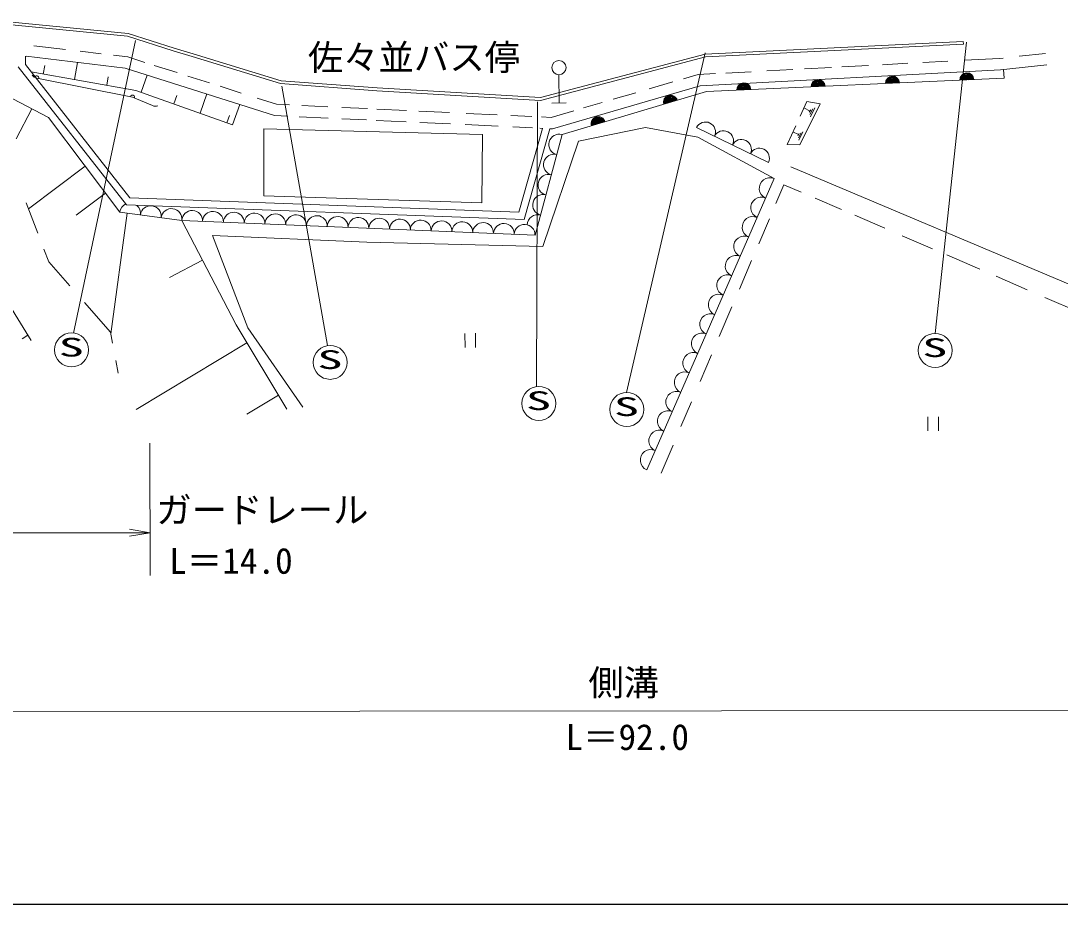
# Model space of a CAD drawing. Units: millimetres, scale not verified. Extents: x 40000 to 680000, y 20000 to 380000.
# Drawn here: x 271718 to 345218, y 205000 to 267439 of the extents above; entities that cross this region are included whole.
import ezdxf
from ezdxf.enums import TextEntityAlignment as Align

# ---------------------------------------------------------------- set-up
doc = ezdxf.new("R2010")
doc.units = ezdxf.units.MM
doc.header["$LTSCALE"] = 1000
for name, color, linetype, lineweight in [('M-BGD', 7, 'Continuous', 13), ('M-STR-HTXT', 7, 'Continuous', 13), ('M-STR-STRC', 7, 'Continuous', 13), ('M-TTL-BAND', 7, 'Continuous', 25), ('M-TTL-TXT', 7, 'Continuous', 13)]:
    doc.layers.add(name, color=color, linetype=linetype, lineweight=lineweight)
doc.styles.add('ＭＳ ゴシック', font='')
doc.styles.get('ＭＳ ゴシック').set_extended_font_data('MS Gothic')

# ---------------------------------------------------------------- blocks, each defined once
blk = doc.blocks.new('open_arrow')
at = {"color": 0, "linetype": 'Continuous', "lineweight": -2}
blk.add_lwpolyline([(7.5, 1.25), (0, 0), (7.5, -1.25)], dxfattribs=at)

msp = doc.modelspace()

# ---------------------------------------------------------------- linework, layer by layer
at = {"layer": 'M-BGD'}
for p, q in [((270084, 267239), (279268, 266355)), ((270097, 267439), (279309, 266552)), ((279268, 266355), (282502, 265305)), ((279309, 266552), (282564, 265495)), ((274875, 265407), (272640, 265670)), ((283904, 265112), (282564, 265495)), ((320105, 265086), (338364, 265984)), ((320136, 264887), (338374, 265784)), ((338364, 265984), (338374, 265784)), ((272042, 264357), (272040, 264936)), ((279110, 264101), (272107, 264928)), ((277409, 265108), (275924, 265283)), ((279280, 264887), (278282, 265005)), ((280490, 264502), (279280, 264887)), ((283845, 264921), (282502, 265305)), ((283845, 264921), (290082, 262999)), ((283904, 265112), (290120, 263196)), ((308456, 262008), (320105, 265086)), ((308477, 261807), (320136, 264887)), ((340924, 264779), (338446, 264647)), ((341182, 264807), (340924, 264779)), ((344184, 265129), (342315, 264929)), ((279181, 254431), (271543, 264183)), ((279432, 254922), (272042, 264357)), ((273410, 264273), (273304, 263673)), ((275728, 264501), (275513, 263283)), ((289657, 260747), (279110, 264101)), ((282777, 263775), (281156, 264290)), ((340989, 263982), (319748, 262846)), ((326321, 263999), (324468, 263899)), ((329039, 264144), (327134, 264042)), ((331663, 264284), (329773, 264183)), ((334442, 264433), (332645, 264337)), ((337262, 264584), (335496, 264489)), ((344280, 264335), (340989, 263982)), ((341205, 264005), (341250, 263374)), ((279859, 262516), (272461, 263822)), ((279617, 262043), (272843, 263391)), ((277898, 263467), (277795, 262880)), ((280662, 263608), (280228, 262385)), ((285061, 263048), (283531, 263535)), ((290120, 263196), (296907, 262692)), ((309775, 263629), (309777, 261629)), ((319613, 263640), (318580, 263339)), ((320832, 263705), (319613, 263640)), ((341250, 263374), (320215, 262441)), ((323354, 263840), (321579, 263745)), ((273677, 260605), (269413, 262817)), ((286688, 260096), (279859, 262516)), ((287305, 262334), (285815, 262808)), ((290082, 262999), (296893, 262492)), ((296893, 262492), (308477, 261807)), ((296907, 262692), (308456, 262008)), ((319748, 262846), (309307, 259803)), ((320215, 262441), (309989, 259405)), ((317831, 263121), (316156, 262632)), ((281022, 261443), (279617, 262043)), ((282763, 262165), (282549, 261563)), ((284872, 262269), (284391, 260910)), ((289800, 261541), (288426, 261978)), ((312833, 261664), (311516, 261280)), ((315202, 262354), (313607, 261890)), ((327290, 261733), (326824, 260704)), ((328251, 261581), (327290, 261733)), ((271390, 259088), (272495, 261218)), ((287203, 261527), (286688, 260096)), ((290718, 261497), (289800, 261541)), ((293435, 261366), (291590, 261455)), ((296237, 261232), (294409, 261320)), ((298992, 261100), (296884, 261201)), ((302026, 260954), (299868, 261058)), ((310828, 261080), (309211, 260609)), ((309277, 261628), (310277, 261629)), ((326800, 258680), (328251, 261581)), ((327087, 261281), (327527, 261061)), ((327577, 261151), (327477, 260971)), ((327727, 261222), (327517, 260811)), ((327877, 261282), (327558, 260651)), ((278713, 253919), (273677, 260605)), ((286478, 260753), (286295, 260236)), ((290611, 260701), (289657, 260747)), ((293459, 260564), (291401, 260663)), ((296160, 260435), (294418, 260518)), ((298961, 260300), (296853, 260401)), ((302099, 260150), (299926, 260254)), ((305412, 260791), (303200, 260898)), ((307847, 260674), (306373, 260745)), ((309211, 260609), (308530, 260642)), ((288908, 259806), (304363, 259408)), ((288912, 255060), (288908, 259806)), ((305468, 259988), (303148, 260099)), ((307903, 259871), (306501, 259938)), ((308619, 259836), (306936, 253907)), ((309132, 259812), (307310, 253393)), ((308630, 259836), (308425, 259846)), ((309307, 259803), (309136, 259812)), ((315883, 259909), (311146, 258936)), ((319585, 259221), (315883, 259909)), ((319505, 259889), (324581, 257424)), ((326515, 260022), (325911, 258689)), ((326319, 259580), (326719, 259391)), ((326759, 259471), (326669, 259301)), ((326899, 259531), (326709, 259161)), ((327029, 259581), (326739, 259011)), ((304363, 259408), (304311, 254569)), ((309989, 259405), (308079, 252286)), ((311146, 258936), (308628, 251497)), ((324983, 256286), (319585, 259221)), ((325911, 258689), (326800, 258680)), ((272259, 254156), (276263, 257171)), ((364592, 240906), (326173, 257123)), ((315976, 235697), (324983, 256286)), ((325678, 255855), (325114, 254531)), ((326901, 255327), (325678, 255855)), ((275631, 253702), (277702, 255261)), ((304311, 254569), (288912, 255060)), ((272923, 252419), (272097, 254580)), ((307310, 253393), (279181, 254431)), ((306936, 253907), (279432, 254922)), ((329742, 254101), (327880, 254905)), ((278079, 245322), (279229, 253849)), ((283103, 253327), (278713, 253919)), ((332820, 252773), (330693, 253691)), ((308079, 252286), (283103, 253327)), ((283103, 253327), (286946, 245957)), ((324654, 253451), (323899, 251678)), ((296176, 251796), (285267, 252265)), ((285267, 252265), (287764, 245731)), ((336195, 251316), (334052, 252241)), ((308628, 251497), (296176, 251796)), ((272445, 244840), (268455, 251333)), ((273696, 250396), (273354, 251291)), ((339523, 249880), (337191, 250886)), ((275180, 248709), (273696, 250396)), ((282223, 249302), (284565, 250523)), ((323399, 250504), (322535, 248475)), ((342882, 248430), (340681, 249380)), ((346558, 246843), (344130, 247891)), ((278056, 245440), (276228, 247518)), ((322004, 247228), (321105, 245118)), ((286946, 245957), (290532, 239994)), ((287764, 245731), (291661, 240131)), ((271821, 244972), (272215, 245214)), ((278207, 244643), (278056, 245440)), ((303129, 244349), (303128, 245349)), ((303878, 245350), (303879, 244350)), ((279880, 239973), (287712, 244683)), ((278604, 242536), (278437, 243420)), ((320558, 243833), (319756, 241951)), ((287709, 239638), (289939, 240980)), ((319145, 240514), (318395, 238754)), ((335866, 238457), (335865, 239457)), ((336615, 239457), (336616, 238457)), ((317837, 237443), (316992, 235460))]:
    msp.add_line(p, q, dxfattribs=at)
msp.add_circle((309775, 264129), 500, dxfattribs=at)
for centre, radius, start, end in [((272940, 263882), 500, 213.74599, 258.74599), ((272843, 263391), 150, 348.74599, 168.74599), ((328103, 262791), 500, 2.54143, 182.54143), ((328103, 262791), 500, 2.54143, 182.54143), ((328103, 262791), 450, 2.54143, 182.54143), ((328103, 262791), 400, 2.54143, 182.54143), ((328103, 262791), 350, 2.54143, 182.54143), ((333362, 263024), 500, 2.54143, 182.54143), ((333362, 263024), 500, 2.54143, 182.54143), ((333362, 263024), 450, 2.54143, 182.54143), ((333362, 263024), 400, 2.54143, 182.54143), ((333362, 263024), 350, 2.54143, 182.54143), ((333362, 263024), 300, 2.54143, 182.54143), ((333362, 263024), 250, 2.54143, 182.54143), ((333362, 263024), 200, 2.54143, 182.54143), ((333362, 263024), 150, 2.54143, 182.54143), ((338621, 263258), 500, 2.54143, 182.54143), ((338621, 263258), 500, 2.54143, 182.54143), ((338621, 263258), 450, 2.54143, 182.54143), ((338621, 263258), 400, 2.54143, 182.54143), ((338621, 263258), 350, 2.54143, 182.54143), ((338621, 263258), 300, 2.54143, 182.54143), ((338621, 263258), 250, 2.54143, 182.54143), ((338621, 263258), 200, 2.54143, 182.54143), ((338621, 263258), 150, 2.54143, 182.54143), ((338621, 263258), 100, 2.54143, 182.54143), ((338621, 263258), 50, 2.54143, 182.54143), ((322844, 262557), 500, 2.54143, 182.54143), ((322844, 262557), 500, 2.54143, 182.54143), ((322844, 262557), 450, 2.54143, 182.54143), ((322844, 262557), 400, 2.54143, 182.54143), ((322844, 262557), 350, 2.54143, 182.54143), ((322844, 262557), 300, 2.54143, 182.54143), ((322844, 262557), 250, 2.54143, 182.54143), ((322844, 262557), 200, 2.54143, 182.54143), ((322844, 262557), 150, 2.54143, 182.54143), ((322844, 262557), 100, 2.54143, 182.54143), ((322844, 262557), 50, 2.54143, 182.54143), ((328103, 262791), 300, 2.54143, 182.54143), ((328103, 262791), 250, 2.54143, 182.54143), ((328103, 262791), 200, 2.54143, 182.54143), ((328103, 262791), 150, 2.54143, 182.54143), ((328103, 262791), 100, 2.54143, 182.54143), ((328103, 262791), 50, 2.54143, 182.54143), ((333362, 263024), 100, 2.54143, 182.54143), ((333362, 263024), 50, 2.54143, 182.54143), ((279617, 262043), 150, 336.85733, 168.74599), ((317659, 261682), 500, 16.53589, 196.53589), ((317659, 261682), 500, 16.53589, 196.53589), ((317659, 261682), 450, 16.53589, 196.53589), ((317659, 261682), 400, 16.53589, 196.53589), ((317659, 261682), 350, 16.53589, 196.53589), ((317659, 261682), 300, 16.53589, 196.53589), ((317659, 261682), 250, 16.53589, 196.53589), ((317659, 261682), 200, 16.53589, 196.53589), ((317659, 261682), 150, 16.53589, 196.53589), ((317659, 261682), 100, 16.53589, 196.53589), ((317659, 261682), 50, 16.53589, 196.53589), ((281219, 261902), 500, 246.85733, 291.85733), ((312546, 260164), 500, 16.53589, 196.53589), ((312546, 260164), 500, 16.53589, 196.53589), ((312546, 260164), 450, 16.53589, 196.53589), ((312546, 260164), 400, 16.53589, 196.53589), ((312546, 260164), 350, 16.53589, 196.53589), ((312546, 260164), 300, 16.53589, 196.53589), ((312546, 260164), 250, 16.53589, 196.53589), ((312546, 260164), 200, 16.53589, 196.53589), ((312546, 260164), 150, 16.53589, 196.53589), ((312546, 260164), 100, 16.53589, 196.53589), ((312546, 260164), 50, 16.53589, 196.53589), ((320139, 259581), 705, 334.10177, 154.10177), ((321408, 258965), 705, 334.10177, 154.10177), ((309798, 258693), 737, 74.97513, 254.97513), ((322677, 258348), 705, 334.10177, 154.10177), ((309416, 257269), 737, 74.97513, 254.97513), ((323946, 257732), 705, 334.10177, 154.10177), ((309034, 255845), 737, 74.97513, 254.97513), ((324683, 255600), 749, 66.371, 246.371), ((308652, 254421), 737, 74.97513, 254.97513), ((279445, 253820), 738, 114.27305, 172.31558), ((279445, 253820), 738, 352.31558, 48.73144), ((280908, 253623), 738, 352.31558, 172.31558), ((324083, 254227), 749, 66.371, 246.371), ((282371, 253425), 738, 352.31558, 172.31558), ((283838, 253296), 735, 357.61304, 177.61304), ((285307, 253235), 735, 357.61304, 177.61304), ((286776, 253174), 735, 357.61304, 177.61304), ((288245, 253112), 735, 357.61304, 177.61304), ((289714, 253051), 735, 357.61304, 177.61304), ((291183, 252990), 735, 357.61304, 177.61304), ((292653, 252929), 735, 357.61304, 177.61304), ((294122, 252867), 735, 357.61304, 177.61304), ((308270, 252997), 737, 74.97513, 177.73173), ((323482, 252854), 749, 66.371, 246.371), ((295591, 252806), 735, 357.61304, 177.61304), ((297060, 252745), 735, 357.61304, 177.61304), ((298529, 252684), 735, 357.61304, 177.61304), ((299998, 252622), 735, 357.61304, 177.61304), ((301467, 252561), 735, 357.61304, 177.61304), ((302937, 252500), 735, 357.61304, 177.61304), ((304406, 252439), 735, 357.61304, 177.61304), ((305875, 252377), 735, 357.61304, 177.61304), ((307344, 252316), 735, 357.61304, 177.61304), ((322882, 251482), 749, 66.371, 246.371), ((322281, 250109), 749, 66.371, 246.371), ((321681, 248737), 749, 66.371, 246.371), ((321080, 247364), 749, 66.371, 246.371), ((320480, 245992), 749, 66.371, 246.371), ((319879, 244619), 749, 66.371, 246.371), ((319279, 243246), 749, 66.371, 246.371), ((318678, 241874), 749, 66.371, 246.371), ((318078, 240501), 749, 66.371, 246.371), ((317477, 239129), 749, 66.371, 246.371), ((316276, 236384), 749, 66.371, 246.371)]:
    msp.add_arc(centre, radius, start, end, dxfattribs=at)
at = {"layer": 'M-STR-STRC'}
for p, q in [((275455, 245366), (279824, 266035)), ((336371, 245343), (338601, 265939)), ((314538, 241173), (320116, 265171)), ((293415, 244483), (290184, 262829)), ((308192, 241585), (308252, 261718))]:
    msp.add_line(p, q, dxfattribs=at)
for centre in [(275306, 244176), (336370, 244143), (293597, 243297), (308351, 240396), (314569, 239973)]:
    msp.add_circle(centre, 1200, dxfattribs=at)
msp.add_arc((316877, 237756), 749, 66.371, 246.371, dxfattribs=at)
at = {"layer": 'M-TTL-BAND'}
msp.add_line((40000, 205000), (579000, 205000), dxfattribs=at)
at = {"layer": 'M-TTL-TXT'}
for p, q in [((280852, 237576), (280861, 228237)), ((266715, 231244), (280858, 231258)), ((269049, 218616), (361769, 218706))]:
    msp.add_line(p, q, dxfattribs=at)

# ---------------------------------------------------------------- block references
at = {"layer": 'M-TTL-TXT', "xscale": 193, "yscale": 193, "rotation": 180.1}
msp.add_blockref('open_arrow', (280858, 231258), dxfattribs=at)

# ---------------------------------------------------------------- texts
at = {"layer": 'M-STR-HTXT', "style": 'ＭＳ ゴシック'}
msp.add_text('佐々並バス停', height=1833, rotation=0.056, dxfattribs=at).set_placement((292016, 265763), align=Align.TOP_LEFT)
at = {"layer": 'M-STR-STRC', "style": 'ＭＳ ゴシック', "width": 2}
for p in [(274388, 243312), (335452, 243279), (292679, 242434), (307433, 239532), (313651, 239109)]:
    msp.add_text('S', height=1320, rotation=0.056, dxfattribs=at).set_placement(p, align=Align.BOTTOM_LEFT)
at = {"layer": 'M-TTL-TXT', "style": 'ＭＳ ゴシック'}
for s, p in [('ガードレール', (281302, 231396)), ('L＝14.0', (282214, 227798)), ('側溝', (311853, 219191)), ('L＝92.0', (310237, 215345))]:
    msp.add_text(s, height=1833, rotation=0.056, dxfattribs=at).set_placement(p, align=Align.BOTTOM_LEFT)

doc.saveas('drawing.dxf')
